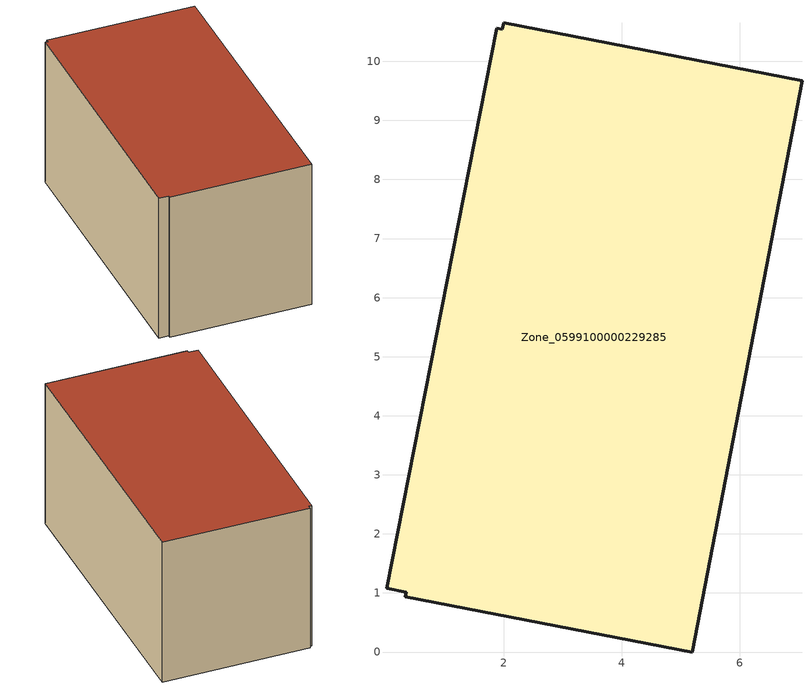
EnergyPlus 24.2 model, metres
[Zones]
Zone_0599100000229285
 floor ground (C_G): 1.98,10.54 2,10.65 7.05,9.67 5.19,0 0.33,0.94 0.35,1.01 0.02,1.08 1.88,10.56 z0
 wall outside (C_F): 1.88,10.56 0.02,1.08 0.35,1.01 0.33,0.94 5.19,0 7.05,9.67 2,10.65 1.98,10.54 1.88,10.56 z0:5.42
 roof outside (C_R): 2,10.65 1.98,10.54 1.88,10.56 0.02,1.08 0.35,1.01 0.33,0.94 5.19,0 7.05,9.67 z5.42
[BUILDING]
Pand.0599100000229285: North Axis=0; Terrain=City; Loads Convergence Tolerance Value=0.04; Temperature Convergence Tolerance Value=0.4; Solar Distribution=FullExterior; Maximum Number of Warmup Days=25; Minimum Number of Warmup Days=1
[Site:Location]
Rotterdam.The.Hague.AP_ZH_NLD Design_Conditions: Latitude=51.96; Longitude=4.45; Time Zone=1; Elevation=-4.5
[SITE:GROUNDTEMPERATURE:BUILDINGSURFACE]
18, 18, 18, 18, 18, 18, 18, 18, 18, 18, 18, 18
[MATERIAL] Thermal Absorptance=0.9; Solar Absorptance=0.7; Visible Absorptance=0.7
Name | Roughness | Thickness | Conductivity | Density | Specific Heat
G.TC.1946-1964 | MediumSmooth | 0.15 | 1 | 540 | 1210
F.TC.1946-1964 | Rough | 0.3 | 0.857143 | 1920 | 840
R.TC.1946-1964 | MediumRough | 0.2 | 0.235294 | 1500 | 1000
[CONSTRUCTION]
C_G: G.TC.1946-1964
C_F: F.TC.1946-1964
C_R: R.TC.1946-1964
[ZONE]
Zone_0599100000229285: Type=1; Multiplier=1; Ceiling Height=Autocalculate; Volume=Autocalculate; Floor Area=autocalculate; Part of Total Floor Area=Yes
[ZONEINFILTRATION:DESIGNFLOWRATE]
Infil_Zone_0599100000229285: Zone or ZoneList or Space or SpaceList=Zone_0599100000229285; Schedule=AlwaysOn; Design Flow Rate Calculation Method=Flow/Area; Flow Rate per Floor Area=0.003; Constant Term Coefficient=1; Temperature Term Coefficient=0; Velocity Term Coefficient=0; Velocity Squared Term Coefficient=0
[HVACTEMPLATE:ZONE:IDEALLOADSAIRSYSTEM]
Zone_0599100000229285: Maximum Heating Supply Air Temperature=50; Minimum Cooling Supply Air Temperature=13; Maximum Heating Supply Air Humidity Ratio=0.0156; Minimum Cooling Supply Air Humidity Ratio=0.0077; Heating Limit=NoLimit; Cooling Limit=NoLimit; Dehumidification Control Type=ConstantSensibleHeatRatio; Cooling Sensible Heat Ratio=0.7; Dehumidification Setpoint=60; Humidification Control Type=None; Humidification Setpoint=30; Outdoor Air Method=None; Outdoor Air Flow Rate per Person=0.00944; Outdoor Air Flow Rate per Zone Floor Area=0; Outdoor Air Flow Rate per Zone=0; Demand Controlled Ventilation Type=None; Outdoor Air Economizer Type=NoEconomizer; Heat Recovery Type=None; Sensible Heat Recovery Effectiveness=0.7; Latent Heat Recovery Effectiveness=0.65
[ZONECONTROL:THERMOSTAT]
ThermostatControl_Zone_0599100000229285: Zone or ZoneList=Zone_0599100000229285; Control Type Schedule=DualSetpointControlType; Control 1=Thermostat_Zone_0599100000229285; Temperature Difference Between Cutout And Setpoint=0
[THERMOSTATSETPOINT:DUALSETPOINT]
Thermostat_Zone_0599100000229285: Heating Setpoint Temperature Schedule=HeatingSetpoint_Zone_0599100000229285; Cooling Setpoint Temperature Schedule=CoolingSetpoint_Zone_0599100000229285
[SCHEDULE:COMPACT]
HeatingSetpoint_Zone_0599100000229285: Through: 12/31, For: AllDays, Until: 24:00, 21
CoolingSetpoint_Zone_0599100000229285: Through: 12/31, For: AllDays, Until: 24:00, 24
DualSetpointControlType: Through: 12/31, For: AllDays, Until: 24:00, 4
AlwaysOn: Through: 12/31, For: AllDays, Until: 24:00, 1
